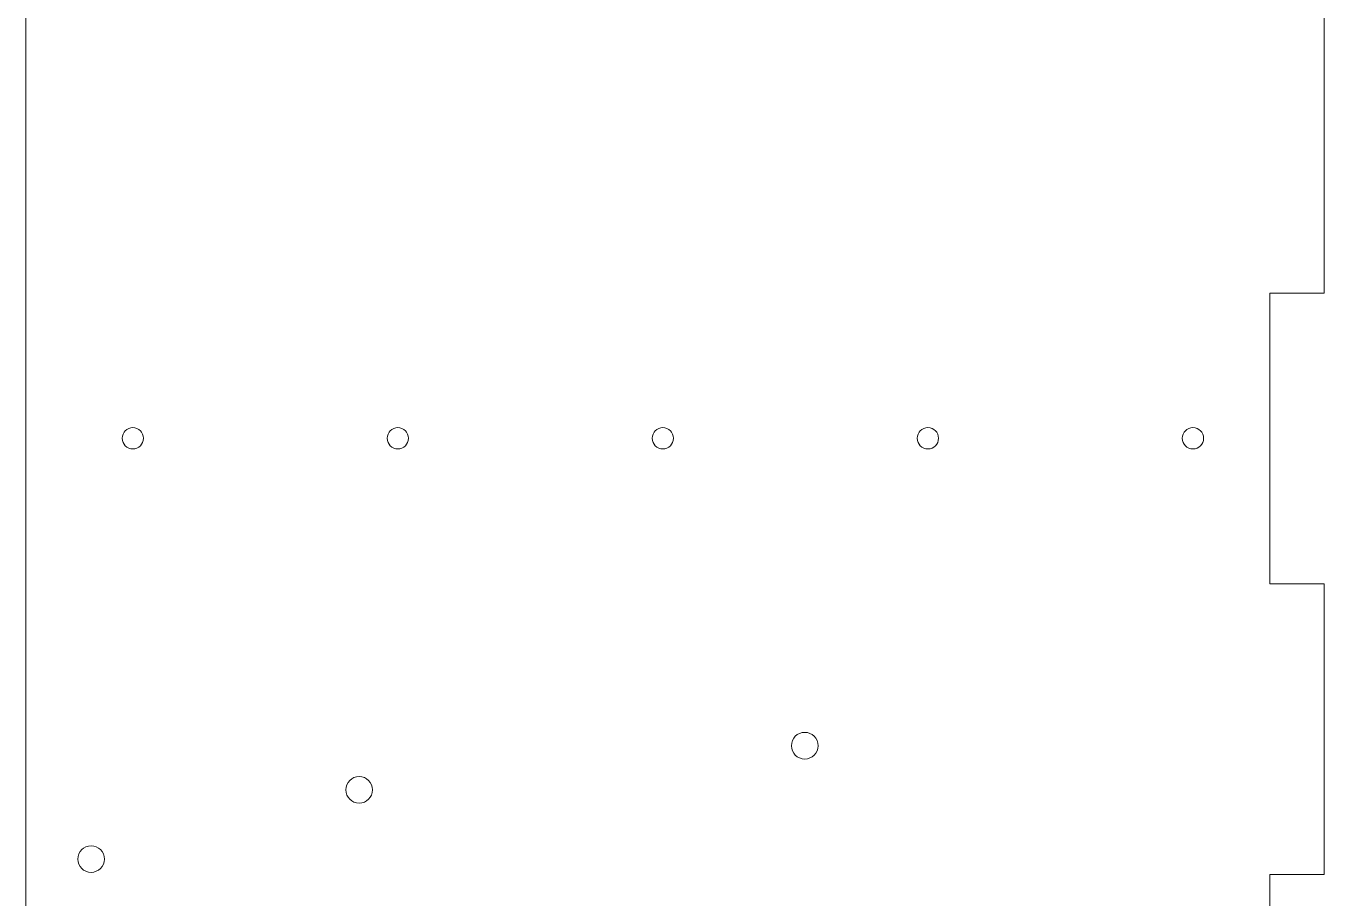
# Model space of a CAD drawing. Header units: millimetres. Extents: x -102 to 579, y -399 to 127.
# Drawn here: x 24.6 to 146.5, y -234.4 to -152.5 of the extents above; entities that cross this region are included whole.
import ezdxf

# ---------------------------------------------------------------- set-up
doc = ezdxf.new("R2010")
doc.units = ezdxf.units.MM
doc.header["$MEASUREMENT"] = 0
doc.layers.add('Layer 1', color=7, linetype='Continuous')

# ---------------------------------------------------------------- blocks, each defined once
blk = doc.blocks.new('block 57')
at = {"layer": 'Layer 1', "color": 7, "lineweight": 5, "true_color": 0xffffff}
blk.add_open_spline([(96.51, -220.12), (96.51, -219.43), (97.06, -218.87), (97.76, -218.87), (98.45, -218.87), (99.01, -219.43), (99.01, -220.12), (99.01, -220.81), (98.45, -221.37), (97.76, -221.37), (97.06, -221.37), (96.51, -220.81), (96.51, -220.12), (96.51, -220.12), (96.51, -220.12), (96.51, -220.12)], degree=3, knots=[0, 0, 0, 0, 1, 1, 1, 2, 2, 2, 3, 3, 3, 4, 4, 4, 5, 5, 5, 5], dxfattribs=at)
blk = doc.blocks.new('block 59')
at = {"layer": 'Layer 1', "color": 7, "lineweight": 5, "true_color": 0xffffff}
blk.add_open_spline([(54.66, -224.27), (54.66, -223.58), (55.21, -223.02), (55.91, -223.02), (56.6, -223.02), (57.16, -223.58), (57.16, -224.27), (57.16, -224.96), (56.6, -225.52), (55.91, -225.52), (55.21, -225.52), (54.66, -224.96), (54.66, -224.27), (54.66, -224.27), (54.66, -224.27), (54.66, -224.27)], degree=3, knots=[0, 0, 0, 0, 1, 1, 1, 2, 2, 2, 3, 3, 3, 4, 4, 4, 5, 5, 5, 5], dxfattribs=at)
blk = doc.blocks.new('block 60')
at = {"layer": 'Layer 1', "color": 7, "lineweight": 5, "true_color": 0xffffff}
blk.add_open_spline([(29.48, -230.77), (29.48, -230.08), (30.04, -229.52), (30.73, -229.52), (31.42, -229.52), (31.98, -230.08), (31.98, -230.77), (31.98, -231.46), (31.42, -232.02), (30.73, -232.02), (30.04, -232.02), (29.48, -231.46), (29.48, -230.77), (29.48, -230.77), (29.48, -230.77), (29.48, -230.77)], degree=3, knots=[0, 0, 0, 0, 1, 1, 1, 2, 2, 2, 3, 3, 3, 4, 4, 4, 5, 5, 5, 5], dxfattribs=at)
blk = doc.blocks.new('block 62')
at = {"layer": 'Layer 1', "color": 7, "lineweight": 5, "true_color": 0xffffff}
blk.add_open_spline([(33.65, -191.24), (33.65, -190.69), (34.1, -190.24), (34.65, -190.24), (35.2, -190.24), (35.65, -190.69), (35.65, -191.24), (35.65, -191.79), (35.2, -192.24), (34.65, -192.24), (34.1, -192.24), (33.65, -191.79), (33.65, -191.24), (33.65, -191.24), (33.65, -191.24), (33.65, -191.24)], degree=3, knots=[0, 0, 0, 0, 1, 1, 1, 2, 2, 2, 3, 3, 3, 4, 4, 4, 5, 5, 5, 5], dxfattribs=at)
blk = doc.blocks.new('block 63')
at = {"layer": 'Layer 1', "color": 7, "lineweight": 5, "true_color": 0xffffff}
blk.add_open_spline([(58.54, -191.24), (58.54, -190.69), (58.99, -190.24), (59.54, -190.24), (60.09, -190.24), (60.54, -190.69), (60.54, -191.24), (60.54, -191.79), (60.09, -192.24), (59.54, -192.24), (58.99, -192.24), (58.54, -191.79), (58.54, -191.24), (58.54, -191.24), (58.54, -191.24), (58.54, -191.24)], degree=3, knots=[0, 0, 0, 0, 1, 1, 1, 2, 2, 2, 3, 3, 3, 4, 4, 4, 5, 5, 5, 5], dxfattribs=at)
blk = doc.blocks.new('block 67')
at = {"layer": 'Layer 1', "color": 7, "lineweight": 5, "true_color": 0xffffff}
blk.add_open_spline([(83.43, -191.24), (83.43, -190.69), (83.88, -190.24), (84.43, -190.24), (84.98, -190.24), (85.43, -190.69), (85.43, -191.24), (85.43, -191.79), (84.98, -192.24), (84.43, -192.24), (83.88, -192.24), (83.43, -191.79), (83.43, -191.24), (83.43, -191.24), (83.43, -191.24), (83.43, -191.24)], degree=3, knots=[0, 0, 0, 0, 1, 1, 1, 2, 2, 2, 3, 3, 3, 4, 4, 4, 5, 5, 5, 5], dxfattribs=at)
blk = doc.blocks.new('block 68')
at = {"layer": 'Layer 1', "color": 7, "lineweight": 5, "true_color": 0xffffff}
blk.add_open_spline([(108.32, -191.24), (108.32, -190.69), (108.77, -190.24), (109.32, -190.24), (109.88, -190.24), (110.32, -190.69), (110.32, -191.24), (110.32, -191.79), (109.88, -192.24), (109.32, -192.24), (108.77, -192.24), (108.32, -191.79), (108.32, -191.24), (108.32, -191.24), (108.32, -191.24), (108.32, -191.24)], degree=3, knots=[0, 0, 0, 0, 1, 1, 1, 2, 2, 2, 3, 3, 3, 4, 4, 4, 5, 5, 5, 5], dxfattribs=at)
blk = doc.blocks.new('block 69')
at = {"layer": 'Layer 1', "color": 7, "lineweight": 5, "true_color": 0xffffff}
blk.add_open_spline([(133.22, -191.24), (133.22, -190.69), (133.66, -190.24), (134.22, -190.24), (134.77, -190.24), (135.22, -190.69), (135.22, -191.24), (135.22, -191.79), (134.77, -192.24), (134.22, -192.24), (133.66, -192.24), (133.22, -191.79), (133.22, -191.24), (133.22, -191.24), (133.22, -191.24), (133.22, -191.24)], degree=3, knots=[0, 0, 0, 0, 1, 1, 1, 2, 2, 2, 3, 3, 3, 4, 4, 4, 5, 5, 5, 5], dxfattribs=at)
blk = doc.blocks.new('block 138')
at = {"layer": 'Layer 1', "color": 7, "lineweight": 5, "true_color": 0xffffff}
blk.add_lwpolyline([(24.61, -306.81), (24.61, -75.67)], dxfattribs=at)
blk = doc.blocks.new('block 139')
at = {"layer": 'Layer 1', "color": 7, "lineweight": 5, "true_color": 0xffffff}
blk.add_lwpolyline([(24.61, -75.67), (38.91, -75.67), (38.91, -70.59), (66.22, -70.59), (66.22, -75.67), (93.5, -75.67), (93.5, -70.59), (120.8, -70.59), (120.8, -75.67), (141.45, -75.67), (141.45, -95.68), (146.53, -95.68), (146.53, -122.99), (141.45, -122.99), (141.45, -150.29), (146.53, -150.29), (146.53, -177.6), (141.45, -177.6), (141.45, -204.9), (146.53, -204.9), (146.53, -232.21), (141.45, -232.21), (141.45, -259.51)], dxfattribs=at)
blk = doc.blocks.new('block 55')
at = {"layer": 'Layer 1'}
for name in ['block 139', 'block 138', 'block 62', 'block 63', 'block 67', 'block 68', 'block 69', 'block 57', 'block 59', 'block 60']:
    blk.add_blockref(name, (0, 0), dxfattribs=at)

msp = doc.modelspace()

# ---------------------------------------------------------------- block references
at = {"layer": 'Layer 1'}
msp.add_blockref('block 55', (0, 0), dxfattribs=at)

doc.saveas('drawing.dxf')
